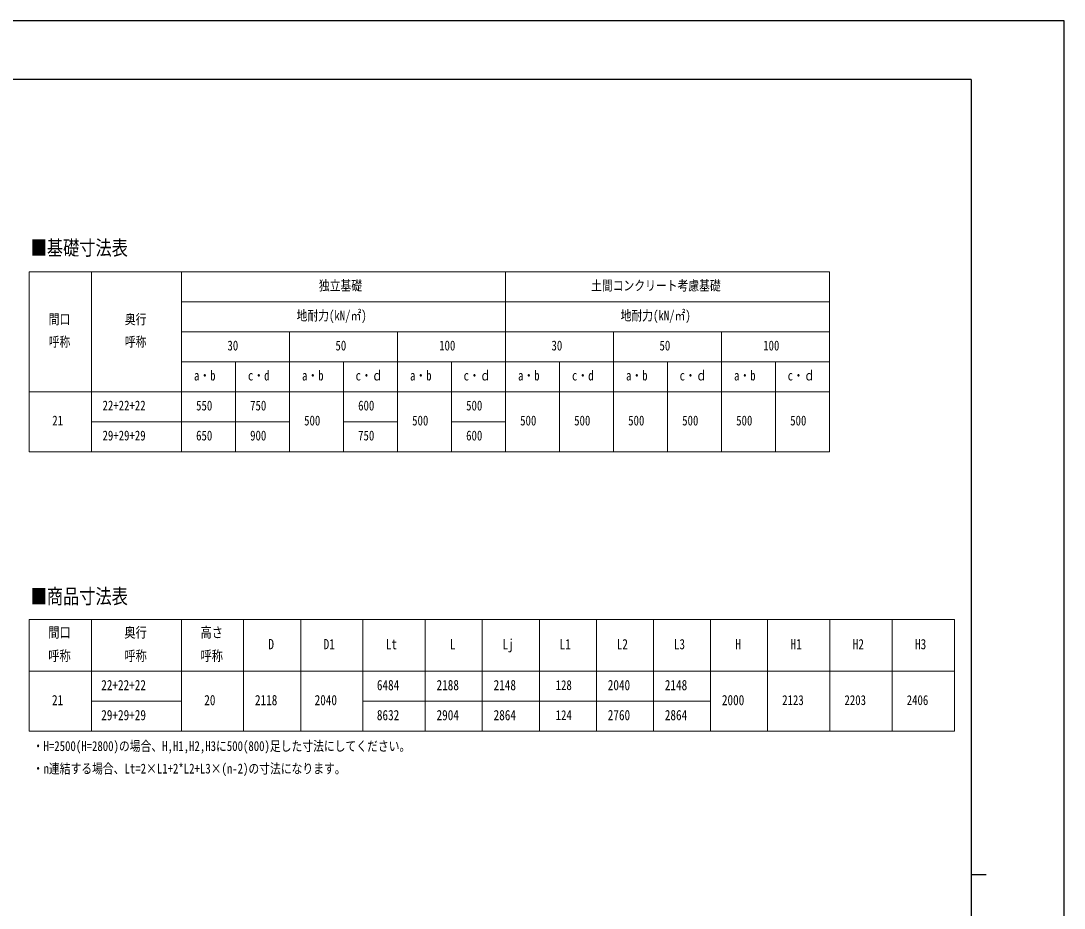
# Model space of a CAD drawing. Units: millimetres, scale not verified. Extents: x -12615 to 12615, y -8910 to 8910.
# Drawn here: x 2184 to 12615, y 37 to 8910 of the extents above; entities that cross this region are included whole.
import ezdxf
from ezdxf.enums import TextEntityAlignment as Align

# ---------------------------------------------------------------- set-up
doc = ezdxf.new("R2010")
doc.units = ezdxf.units.MM
doc.header["$LTSCALE"] = 40
doc.layers.add('0-1_TABLE1', color=7, linetype='Continuous', lineweight=18)
doc.layers.add('0-2_USER1', color=3, linetype='Continuous')
doc.layers.add('0-7_YKK_ZWAK', color=7, linetype='Continuous')
doc.styles.add('ＭＳ ゴシック', font='')
doc.styles.get('ＭＳ ゴシック').set_extended_font_data('MS Gothic')

msp = doc.modelspace()

# ---------------------------------------------------------------- linework, layer by layer
at = {"layer": '0-1_TABLE1'}
for p, q in [((2265.94, 6401.79), (10268.44, 6401.79)), ((2265.94, 6401.79), (2265.94, 4601.79)), ((2888.44, 6401.79), (2888.44, 4601.79)), ((3788.44, 6401.79), (3788.44, 4601.79)), ((7028.44, 6401.79), (7028.44, 4601.79)), ((3788.44, 6101.79), (10268.44, 6101.79)), ((3788.44, 5801.79), (10268.44, 5801.79)), ((4868.44, 5801.79), (4868.44, 4601.79)), ((5948.44, 5801.79), (5948.44, 4601.79)), ((8108.44, 5801.79), (8108.44, 4601.79)), ((9188.44, 5801.79), (9188.44, 4601.79)), ((3788.44, 5501.79), (10268.44, 5501.79)), ((5408.44, 5501.79), (5408.44, 4601.79)), ((6488.44, 5501.79), (6488.44, 4601.79)), ((7568.44, 5501.79), (7568.44, 4601.79)), ((8648.44, 5501.79), (8648.44, 4601.79)), ((9728.44, 5501.79), (9728.44, 4601.79)), ((2265.94, 5201.79), (10268.44, 5201.79)), ((2888.44, 4901.79), (4868.44, 4901.79)), ((5408.44, 4901.79), (5948.44, 4901.79)), ((6488.44, 4901.79), (7028.44, 4901.79)), ((2265.94, 2924.64), (11517.81, 2924.64)), ((2265.94, 2924.64), (2265.94, 1805.89)), ((2888.44, 2924.64), (2888.44, 1805.89)), ((3788.44, 2924.64), (3788.44, 1805.89)), ((4410.94, 2924.64), (4410.94, 1805.89)), ((4981.56, 2924.64), (4981.56, 1805.89)), ((5604.06, 2924.64), (5604.06, 1805.89)), ((6226.56, 2924.64), (6226.56, 1805.89)), ((6797.19, 2924.64), (6797.19, 1805.89)), ((7367.81, 2924.64), (7367.81, 1805.89)), ((7938.44, 2924.64), (7938.44, 1805.89)), ((8509.06, 2924.64), (8509.06, 1805.89)), ((9079.69, 2924.64), (9079.69, 1805.89)), ((9650.31, 2924.64), (9650.31, 1805.89)), ((10272.81, 2924.64), (10272.81, 1805.89)), ((10895.31, 2924.64), (10895.31, 1805.89)), ((11517.81, 2924.64), (11517.81, 1805.89)), ((2265.94, 2405.89), (11517.81, 2405.89)), ((2888.44, 2105.89), (3788.44, 2105.89)), ((5604.06, 2105.89), (9079.69, 2105.89)), ((2265.94, 1805.89), (11517.81, 1805.89))]:
    msp.add_line(p, q, dxfattribs=at)
for points in [[(10268.44, 6401.79), (10268.44, 5801.79), (10268.44, 4601.79)], [(4328.44, 5501.79), (4328.44, 4901.79), (4328.44, 4601.79)], [(2265.94, 4601.79), (2888.44, 4601.79), (7028.44, 4601.79), (10268.44, 4601.79)]]:
    msp.add_lwpolyline(points, dxfattribs=at)
at = {"layer": '0-7_YKK_ZWAK'}
for p, q in [((11685.06, 8325), (-11714.94, 8325)), ((11685.06, 8325), (11685.06, -7575)), ((11685.06, 375), (11835.06, 375))]:
    msp.add_line(p, q, dxfattribs=at)
msp.add_lwpolyline([(-12615, -8910), (12615, -8910), (12615, 8910), (-12615, 8910)], close=True, dxfattribs=at)

# ---------------------------------------------------------------- texts
at = {"layer": '0-1_TABLE1', "style": 'ＭＳ ゴシック', "width": 0.8}
for s, height, p in [('独立基礎', 98.97, (5163.64, 6184.29)), ('土間コンクリート考慮基礎', 98.97, (7885.24, 6184.29)), ('間口', 98.97, (2461.99, 5846.79)), ('奥行', 98.97, (3223.24, 5846.79)), ('地耐力(kN/㎡)', 98.97, (4940.44, 5884.29)), ('地耐力(kN/㎡)', 98.97, (8180.44, 5884.29)), ('呼称', 98.97, (2461.99, 5621.79)), ('呼称', 98.97, (3223.24, 5621.79)), ('30', 98.97, (4249.24, 5584.29)), ('50', 98.97, (5329.24, 5584.29)), ('100', 98.97, (6366.04, 5584.29)), ('30', 98.97, (7489.24, 5584.29)), ('50', 98.97, (8569.24, 5584.29)), ('100', 98.97, (9606.04, 5584.29)), ('a・b', 98.97, (3914.44, 5284.29)), ('c・d', 98.97, (4454.44, 5284.29)), ('a・b', 98.97, (4994.44, 5284.29)), ('c・ｄ', 98.97, (5530.84, 5284.29)), ('a・b', 98.97, (6074.44, 5284.29)), ('c・ｄ', 98.97, (6610.84, 5284.29)), ('a・b', 98.97, (7154.44, 5284.29)), ('c・d', 98.97, (7694.44, 5284.29)), ('a・b', 98.97, (8234.44, 5284.29)), ('c・ｄ', 98.97, (8770.84, 5284.29)), ('a・b', 98.97, (9314.44, 5284.29)), ('c・ｄ', 98.97, (9850.84, 5284.29)), ('22+22+22', 98.97, (3000.04, 4984.29)), ('550', 98.97, (3936.04, 4984.29)), ('750', 98.97, (4476.04, 4984.29)), ('600', 98.97, (5556.04, 4984.29)), ('500', 98.97, (6636.04, 4984.29)), ('21', 98.97, (2497.99, 4834.29)), ('500', 98.97, (5016.04, 4834.29)), ('500', 98.97, (6096.04, 4834.29)), ('500', 98.97, (7176.04, 4834.29)), ('500', 98.97, (7716.04, 4834.29)), ('500', 98.97, (8256.04, 4834.29)), ('500', 98.97, (8796.04, 4834.29)), ('500', 98.97, (9336.04, 4834.29)), ('500', 98.97, (9876.04, 4834.29)), ('29+29+29', 98.97, (3000.04, 4684.29)), ('650', 98.97, (3936.04, 4684.29)), ('900', 98.97, (4476.04, 4684.29)), ('750', 98.97, (5556.04, 4684.29)), ('600', 98.97, (6636.04, 4684.29)), ('間口', 102.7, (2457.67, 2711.95)), ('奥行', 102.7, (3218.92, 2711.95)), ('高さ', 102.7, (3980.17, 2711.95)), ('D', 102.7, (4658.9, 2595.23)), ('D1', 102.7, (5210.64, 2595.23)), ('Lt', 102.7, (5833.14, 2595.23)), ('L', 102.7, (6474.53, 2595.23)), ('Lj', 102.7, (7000.33, 2595.23)), ('L1', 102.7, (7570.96, 2595.23)), ('L2', 102.7, (8141.58, 2595.23)), ('L3', 102.7, (8712.21, 2595.23)), ('H', 102.7, (9327.65, 2595.23)), ('H1', 102.7, (9879.39, 2595.23)), ('H2', 102.7, (10501.89, 2595.23)), ('H3', 102.7, (11124.39, 2595.23)), ('呼称', 102.7, (2457.67, 2478.52)), ('呼称', 102.7, (3218.92, 2478.52)), ('呼称', 102.7, (3980.17, 2478.52)), ('22+22+22', 102.7, (2987.35, 2185.86)), ('6484', 102.7, (5743.5, 2185.86)), ('2188', 102.7, (6340.07, 2185.86)), ('2148', 102.7, (6910.69, 2185.86)), ('128', 98.97, (7530.73, 2188.39)), ('2040', 102.7, (8051.94, 2185.86)), ('2148', 102.7, (8622.57, 2185.86)), ('21', 102.7, (2495.02, 2035.86)), ('20', 102.7, (4017.52, 2035.86)), ('2118', 102.7, (4524.44, 2035.86)), ('2040', 102.7, (5121, 2035.86)), ('2000', 102.7, (9193.19, 2035.86)), ('2123', 98.97, (9795.96, 2038.39)), ('2203', 98.97, (10418.46, 2038.39)), ('2406', 98.97, (11040.96, 2038.39)), ('29+29+29', 102.7, (2987.35, 1885.86)), ('8632', 102.7, (5743.5, 1885.86)), ('2904', 102.7, (6340.07, 1885.86)), ('2864', 102.7, (6910.69, 1885.86)), ('124', 98.97, (7530.73, 1888.39)), ('2760', 102.7, (8051.94, 1885.86)), ('2864', 102.7, (8622.57, 1885.86))]:
    msp.add_text(s, height=height, dxfattribs=at).set_placement(p, align=Align.BOTTOM_LEFT)
at = {"layer": '0-2_USER1', "style": 'ＭＳ ゴシック', "width": 0.8}
for s, height, p in [('■基礎寸法表', 148.5, (2281.49, 6521.96)), ('■商品寸法表', 148.5, (2281.49, 3036.26)), ('・H=2500(H=2800)の場合、H,H1,H2,H3に500(800)足した寸法にしてください。', 98.97, (2302.19, 1578.93)), ('・n連結する場合、Lt=2×L1+2*L2+L3×(n-2)の寸法になります。', 98.97, (2302.19, 1353.93))]:
    msp.add_text(s, height=height, dxfattribs=at).set_placement(p, align=Align.BOTTOM_LEFT)

doc.saveas('drawing.dxf')
